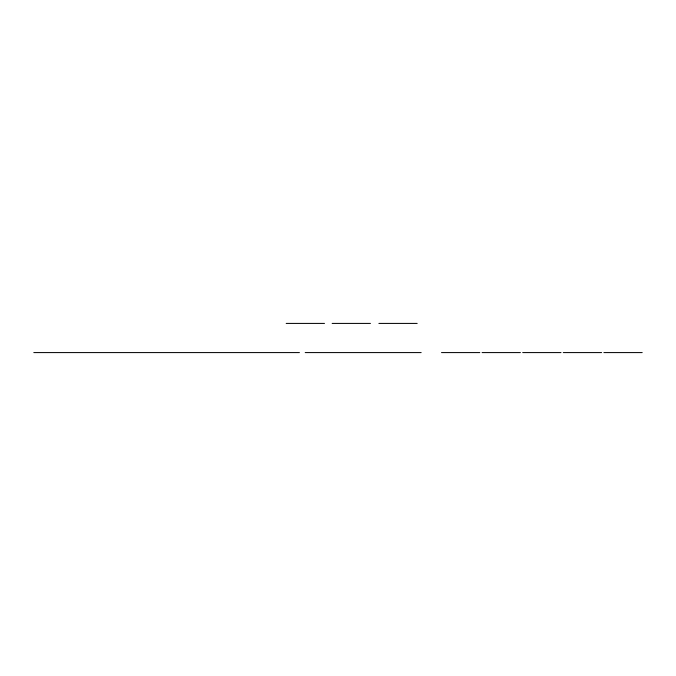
<?xml version="1.0" encoding="UTF-8"?>
<svg xmlns="http://www.w3.org/2000/svg" width="676" height="676" viewBox="0 0 676 676"><rect width="100%" height="100%" fill="white"/><g stroke="black" fill="none" stroke-linecap="round" stroke-linejoin="round"><path stroke-width="1.01" d="M286.193 323.415L324.497 323.415M332.153 323.415L370.456 323.415M378.881 323.415L417.176 323.415M33.8 352.585L299.426 352.585M305.214 352.585L421.165 352.585M441.504 352.585L479.808 352.585M482.106 352.585L520.402 352.585M522.7 352.585L561.004 352.585M563.302 352.585L601.598 352.585M603.896 352.585L642.2 352.585"/></g></svg>
